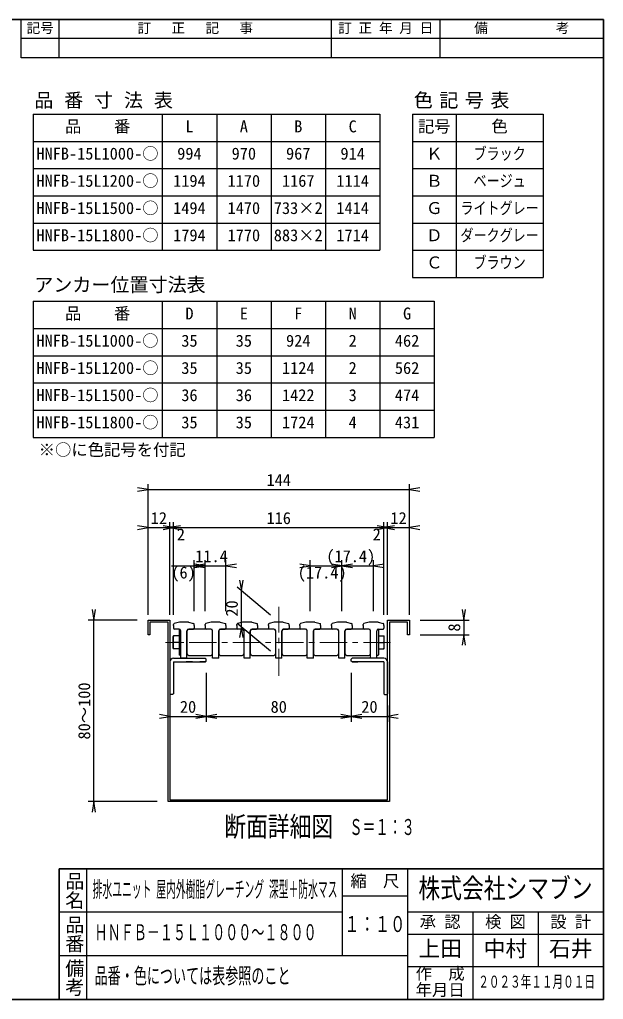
# Model space of a CAD drawing. Units: millimetres, scale not verified, with parts at other scales. Extents: x -1488 to 1365, y -1052 to 870.
# Drawn here: x 292 to 1365, y -930 to 870 of the extents above; entities that cross this region are included whole.
import ezdxf
from ezdxf.enums import TextEntityAlignment as Align

# ---------------------------------------------------------------- set-up
doc = ezdxf.new("R2010")
doc.units = ezdxf.units.MM
doc.header["$LTSCALE"] = 10
doc.linetypes.add('CHAIN1', pattern=[8, 5, -1, 1, -1])
for name, color, linetype, lineweight in [('0-7_枠細線', 171, 'Continuous', 25), ('0-8_枠中線', 5, 'Continuous', 35), ('0-A_極細3', 16, 'CHAIN1', 15), ('0-B_細線3', 136, 'Continuous', 25)]:
    doc.layers.add(name, color=color, linetype=linetype, lineweight=lineweight)
doc.layers.add('0-D_寸法3', color=7, linetype='Continuous')
doc.styles.add('@ＭＳ ゴシック', font='')
doc.styles.add('ＭＳ ゴシック', font='')
doc.styles.get('@ＭＳ ゴシック').set_extended_font_data('@MS Gothic')
doc.styles.get('ＭＳ ゴシック').set_extended_font_data('MS Gothic')

# ---------------------------------------------------------------- blocks, each defined once
blk = doc.blocks.new('open_arrow')
at = {"color": 0, "linetype": 'Continuous', "lineweight": -2}
blk.add_lwpolyline([(7.5, 1.25), (0, 0), (7.5, -1.25)], dxfattribs=at)

msp = doc.modelspace()

# ---------------------------------------------------------------- linework, layer by layer
at = {"layer": '0-7_枠細線'}
for p, q in [((295, 800), (295, 870)), ((365, 800), (365, 870)), ((865, 800), (865, 870)), ((1065, 800), (1065, 870)), ((1365, 835), (295, 835)), ((1365, 800), (295, 800)), ((316.77, 696.23), (316.77, 446.23)), ((316.77, 696.23), (954.27, 696.23)), ((554.27, 696.23), (554.27, 446.23)), ((654.27, 696.23), (654.27, 446.23)), ((754.27, 696.23), (754.27, 446.23)), ((854.27, 696.23), (854.27, 446.23)), ((954.27, 696.23), (954.27, 446.23)), ((1014.27, 696.23), (1014.27, 396.23)), ((1014.27, 696.23), (1254.27, 696.23)), ((1094.27, 696.23), (1094.27, 396.23)), ((1254.27, 696.23), (1254.27, 396.23)), ((316.77, 646.23), (954.27, 646.23)), ((1014.27, 646.23), (1254.27, 646.23)), ((316.77, 596.23), (954.27, 596.23)), ((1014.27, 596.23), (1254.27, 596.23)), ((316.77, 546.23), (954.27, 546.23)), ((1014.27, 546.23), (1254.27, 546.23)), ((316.77, 496.23), (954.27, 496.23)), ((1014.27, 496.23), (1254.27, 496.23)), ((316.77, 446.23), (954.27, 446.23)), ((1014.27, 446.23), (1254.27, 446.23)), ((1014.27, 396.23), (1254.27, 396.23)), ((316.77, 352.48), (316.77, 102.48)), ((316.77, 352.48), (1054.27, 352.48)), ((554.27, 352.48), (554.27, 102.48)), ((654.27, 352.48), (654.27, 102.48)), ((754.27, 352.48), (754.27, 102.48)), ((854.27, 352.48), (854.27, 102.48)), ((954.27, 352.48), (954.27, 102.48)), ((1054.27, 352.48), (1054.27, 102.48)), ((316.77, 302.48), (1054.27, 302.48)), ((316.77, 252.48), (1054.27, 252.48)), ((316.77, 202.48), (1054.27, 202.48)), ((316.77, 152.48), (1054.27, 152.48)), ((316.77, 102.48), (1054.27, 102.48)), ((415, -690), (415, -930)), ((885, -690), (885, -850)), ((1005, -690), (1005, -930)), ((885, -740), (1005, -740)), ((885, -770), (365, -770)), ((1365, -770), (1005, -770)), ((1125, -770), (1125, -930)), ((1245, -770), (1245, -870)), ((1005, -810), (1365, -810)), ((1005, -850), (365, -850)), ((1365, -870), (1005, -870))]:
    msp.add_line(p, q, dxfattribs=at)
at = {"layer": '0-8_枠中線'}
for p, q in [((365, -690), (365, -930)), ((1365, -690), (365, -690))]:
    msp.add_line(p, q, dxfattribs=at)
msp.add_lwpolyline([(-1365, -930), (-1365, 870), (1365, 870), (1365, -930)], close=True, dxfattribs=at)
at = {"layer": '0-A_極細3'}
for p, q in [((768.38, -335.74), (768.38, -208.84)), ((973.87, -274.03), (560.42, -274.03))]:
    msp.add_line(p, q, dxfattribs=at)
at = {"layer": '0-B_細線3'}
for p, q in [((568.38, -233.36), (568.38, -563.36)), ((968.38, -563.36), (968.38, -233.36)), ((565.04, -566.7), (565.04, -236.7)), ((575.04, -243.36), (575.04, -241.26)), ((575.04, -243.36), (575.04, -248.03)), ((585.71, -236.7), (576.21, -239.66)), ((585.04, -249.7), (576.71, -249.7)), ((585.04, -251.36), (585.04, -275.7)), ((602.38, -236.7), (585.71, -236.7)), ((587.42, -250.7), (585.71, -250.7)), ((602.38, -236.7), (611.87, -239.66)), ((603.04, -249.7), (611.38, -249.7)), ((643.38, -249.86), (603.04, -249.86)), ((613.04, -243.36), (613.04, -241.26)), ((613.04, -243.36), (613.04, -248.03)), ((633.38, -243.36), (633.38, -241.26)), ((633.38, -243.36), (633.38, -248.03)), ((644.04, -236.7), (634.55, -239.66)), ((643.38, -249.7), (635.04, -249.7)), ((660.71, -236.7), (644.04, -236.7)), ((660.71, -236.7), (670.21, -239.66)), ((661.38, -249.7), (669.71, -249.7)), ((701.38, -249.86), (661.38, -249.86)), ((671.38, -243.36), (671.38, -241.26)), ((671.38, -243.36), (671.38, -248.03)), ((691.38, -243.36), (691.38, -241.26)), ((691.38, -243.36), (691.38, -248.03)), ((702.04, -236.7), (692.55, -239.66)), ((701.38, -249.7), (693.04, -249.7)), ((718.71, -236.7), (702.04, -236.7)), ((718.71, -236.7), (728.21, -239.66)), ((719.38, -249.7), (727.71, -249.7)), ((759.38, -249.86), (719.38, -249.86)), ((729.38, -243.36), (729.38, -241.26)), ((729.38, -243.36), (729.38, -248.03)), ((749.38, -243.36), (749.38, -241.26)), ((749.38, -243.36), (749.38, -248.03)), ((760.04, -236.7), (750.55, -239.66)), ((759.38, -249.7), (751.04, -249.7)), ((776.71, -236.7), (760.04, -236.7)), ((776.71, -236.7), (786.21, -239.66)), ((777.38, -249.7), (785.71, -249.7)), ((817.38, -249.86), (777.38, -249.86)), ((787.38, -243.36), (787.38, -241.26)), ((787.38, -243.36), (787.38, -248.03)), ((807.38, -243.36), (807.38, -241.26)), ((807.38, -243.36), (807.38, -248.03)), ((818.04, -236.7), (808.55, -239.66)), ((817.38, -249.7), (809.04, -249.7)), ((834.71, -236.7), (818.04, -236.7)), ((834.71, -236.7), (844.21, -239.66)), ((835.38, -249.7), (843.71, -249.7)), ((875.38, -249.86), (835.38, -249.86)), ((845.38, -243.36), (845.38, -241.26)), ((845.38, -243.36), (845.38, -248.03)), ((865.38, -243.36), (865.38, -241.26)), ((865.38, -243.36), (865.38, -248.03)), ((876.04, -236.7), (866.55, -239.66)), ((875.38, -249.7), (867.04, -249.7)), ((892.71, -236.7), (876.04, -236.7)), ((892.71, -236.7), (902.21, -239.66)), ((893.38, -249.7), (901.71, -249.7)), ((933.71, -249.86), (893.38, -249.86)), ((903.38, -243.36), (903.38, -241.26)), ((903.38, -243.36), (903.38, -248.03)), ((923.71, -243.36), (923.71, -241.26)), ((923.71, -243.36), (923.71, -248.03)), ((934.38, -236.7), (924.88, -239.66)), ((933.71, -249.7), (925.38, -249.7)), ((951.04, -236.7), (934.38, -236.7)), ((949.33, -250.7), (951.04, -250.7)), ((951.04, -236.7), (960.54, -239.66)), ((951.71, -249.7), (960.04, -249.7)), ((951.71, -251.36), (951.71, -275.7)), ((961.71, -243.36), (961.71, -241.26)), ((961.71, -243.36), (961.71, -248.03)), ((971.71, -236.7), (971.71, -566.7)), ((574.38, -285.03), (574.38, -263.03)), ((585.04, -262.36), (575.04, -262.36)), ((588.38, -303.36), (588.38, -253.03)), ((599.71, -303.36), (599.71, -253.03)), ((599.71, -253.2), (599.71, -294.86)), ((646.71, -303.36), (646.71, -253.03)), ((646.71, -294.86), (646.71, -253.2)), ((658.04, -303.36), (658.04, -253.03)), ((658.04, -253.2), (658.04, -294.86)), ((704.71, -303.36), (704.71, -253.03)), ((704.71, -294.86), (704.71, -253.2)), ((716.04, -303.36), (716.04, -253.03)), ((716.04, -253.2), (716.04, -294.86)), ((762.71, -303.36), (762.71, -253.03)), ((762.71, -294.86), (762.71, -253.2)), ((774.04, -303.36), (774.04, -253.03)), ((774.04, -253.2), (774.04, -294.86)), ((820.71, -303.36), (820.71, -253.03)), ((820.71, -294.86), (820.71, -253.2)), ((832.04, -303.36), (832.04, -253.03)), ((832.04, -253.2), (832.04, -294.86)), ((878.71, -303.36), (878.71, -253.03)), ((878.71, -294.86), (878.71, -253.2)), ((890.04, -303.36), (890.04, -253.03)), ((890.04, -253.2), (890.04, -294.86)), ((937.04, -303.36), (937.04, -253.03)), ((937.04, -294.86), (937.04, -253.2)), ((948.38, -303.36), (948.38, -253.03)), ((951.71, -262.36), (961.71, -262.36)), ((962.38, -285.03), (962.38, -263.03)), ((585.04, -274.03), (575.04, -274.03)), ((585.04, -285.7), (575.04, -285.7)), ((585.04, -275.7), (585.04, -296.7)), ((951.71, -274.03), (961.71, -274.03)), ((951.71, -275.7), (951.71, -296.7)), ((951.71, -285.7), (961.71, -285.7)), ((575.04, -303.36), (633.38, -303.36)), ((588.38, -297.36), (585.71, -297.36)), ((599.71, -303.36), (588.38, -303.36)), ((602.38, -298.2), (643.38, -298.2)), ((635.04, -305.03), (633.38, -303.36)), ((635.04, -308.36), (635.04, -305.03)), ((658.04, -303.36), (646.71, -303.36)), ((660.71, -298.2), (701.38, -298.2)), ((716.04, -303.36), (704.71, -303.36)), ((718.71, -298.2), (759.38, -298.2)), ((774.04, -303.36), (762.71, -303.36)), ((776.71, -298.2), (817.38, -298.2)), ((832.04, -303.36), (820.71, -303.36)), ((834.71, -298.2), (875.38, -298.2)), ((890.04, -303.36), (878.71, -303.36)), ((892.71, -298.2), (933.71, -298.2)), ((901.71, -305.03), (903.38, -303.36)), ((901.71, -308.36), (901.71, -305.03)), ((961.71, -303.36), (903.38, -303.36)), ((948.38, -303.36), (937.04, -303.36)), ((948.38, -297.36), (951.04, -297.36)), ((568.38, -310.03), (568.38, -368.36)), ((575.04, -310.03), (633.38, -310.03)), ((575.04, -310.03), (575.04, -368.36)), ((609.71, -310.03), (598.38, -310.03)), ((633.38, -310.03), (623.04, -310.03)), ((633.38, -310.03), (635.04, -308.36)), ((903.38, -310.03), (901.71, -308.36)), ((903.38, -310.03), (913.71, -310.03)), ((961.71, -310.03), (903.38, -310.03)), ((961.71, -310.03), (961.71, -368.36)), ((968.38, -310.03), (968.38, -368.36)), ((570.04, -370.03), (568.38, -368.36)), ((573.38, -370.03), (570.04, -370.03)), ((575.04, -368.36), (573.38, -370.03)), ((961.71, -368.36), (963.38, -370.03)), ((963.38, -370.03), (966.71, -370.03)), ((966.71, -370.03), (968.38, -368.36)), ((971.71, -566.7), (565.04, -566.7)), ((568.38, -563.36), (968.38, -563.36))]:
    msp.add_line(p, q, dxfattribs=at)
for points in [[(528.38, -260.03), (528.38, -233.36), (568.38, -233.36)], [(968.38, -233.36), (1008.38, -233.36), (1008.38, -260.03), (1005.04, -260.03), (1005.04, -236.7), (971.71, -236.7)], [(565.04, -236.7), (531.71, -236.7), (531.71, -260.03), (528.38, -260.03)]]:
    msp.add_lwpolyline(points, dxfattribs=at)
for centre, radius, start, end in [((576.71, -241.26), 1.67, 107.35402, 180), ((576.71, -248.03), 1.67, 180, 270), ((585.04, -253.03), 3.33, 0, 90), ((585.71, -251.36), 0.667, 90, 180), ((603.04, -253.03), 3.33, 90, 180), ((603.04, -253.2), 3.33, 90, 180), ((611.38, -248.03), 1.67, 270, 360), ((611.38, -241.26), 1.67, 0, 72.64598), ((635.04, -241.26), 1.67, 107.35402, 180), ((635.04, -248.03), 1.67, 180, 270), ((643.38, -253.03), 3.33, 0, 90), ((643.38, -253.2), 3.33, 0, 90), ((661.38, -253.03), 3.33, 90, 180), ((661.38, -253.2), 3.33, 90, 180), ((669.71, -248.03), 1.67, 270, 360), ((669.71, -241.26), 1.67, 0, 72.64598), ((693.04, -241.26), 1.67, 107.35402, 180), ((693.04, -248.03), 1.67, 180, 270), ((701.38, -253.03), 3.33, 0, 90), ((701.38, -253.2), 3.33, 0, 90), ((719.38, -253.03), 3.33, 90, 180), ((719.38, -253.2), 3.33, 90, 180), ((727.71, -248.03), 1.67, 270, 360), ((727.71, -241.26), 1.67, 0, 72.64598), ((751.04, -241.26), 1.67, 107.35402, 180), ((751.04, -248.03), 1.67, 180, 270), ((759.38, -253.03), 3.33, 0, 90), ((759.38, -253.2), 3.33, 0, 90), ((777.38, -253.03), 3.33, 90, 180), ((777.38, -253.2), 3.33, 90, 180), ((785.71, -248.03), 1.67, 270, 360), ((785.71, -241.26), 1.67, 0, 72.64598), ((809.04, -241.26), 1.67, 107.35402, 180), ((809.04, -248.03), 1.67, 180, 270), ((817.38, -253.03), 3.33, 0, 90), ((817.38, -253.2), 3.33, 0, 90), ((835.38, -253.03), 3.33, 90, 180), ((835.38, -253.2), 3.33, 90, 180), ((843.71, -248.03), 1.67, 270, 360), ((843.71, -241.26), 1.67, 0, 72.64598), ((867.04, -241.26), 1.67, 107.35402, 180), ((867.04, -248.03), 1.67, 180, 270), ((875.38, -253.03), 3.33, 0, 90), ((875.38, -253.2), 3.33, 0, 90), ((893.38, -253.03), 3.33, 90, 180), ((893.38, -253.2), 3.33, 90, 180), ((901.71, -248.03), 1.67, 270, 360), ((901.71, -241.26), 1.67, 0, 72.64598), ((925.38, -241.26), 1.67, 107.35402, 180), ((925.38, -248.03), 1.67, 180, 270), ((933.71, -253.03), 3.33, 0, 90), ((933.71, -253.2), 3.33, 0, 90), ((951.71, -253.03), 3.33, 90, 180), ((951.04, -251.36), 0.667, 0, 90), ((960.04, -248.03), 1.67, 270, 360), ((960.04, -241.26), 1.67, 0, 72.64598), ((575.04, -263.03), 0.667, 90, 180), ((600.24, -268.2), 25.86, 166.96433, 193.03802), ((961.71, -263.03), 0.667, 0, 90), ((936.52, -268.2), 25.86, 346.96198, 13.03567), ((575.04, -285.03), 0.667, 180, 270), ((600.24, -279.86), 25.86, 166.96198, 193.03567), ((936.52, -279.86), 25.86, 346.96433, 13.03802), ((961.71, -285.03), 0.667, 270, 360), ((575.04, -310.03), 6.67, 90, 180), ((585.71, -296.7), 0.667, 180, 270), ((603.04, -294.86), 3.33, 180, 270), ((643.38, -294.86), 3.33, 270, 360), ((661.38, -294.86), 3.33, 180, 270), ((701.38, -294.86), 3.33, 270, 360), ((719.38, -294.86), 3.33, 180, 270), ((759.38, -294.86), 3.33, 270, 360), ((777.38, -294.86), 3.33, 180, 270), ((817.38, -294.86), 3.33, 270, 360), ((835.38, -294.86), 3.33, 180, 270), ((875.38, -294.86), 3.33, 270, 360), ((893.38, -294.86), 3.33, 180, 270), ((933.71, -294.86), 3.33, 270, 360), ((951.04, -296.7), 0.667, 270, 360), ((961.71, -310.03), 6.67, 0, 90)]:
    msp.add_arc(centre, radius, start, end, dxfattribs=at)
at = {"layer": '0-D_寸法3'}
for p, q in [((528.38, -223.36), (528.38, 16.64)), ((528.38, 6.64), (1008.38, 6.64)), ((1008.38, -223.36), (1008.38, 16.64)), ((568.38, -223.36), (568.38, -53.36)), ((575.04, -223.36), (575.04, -53.36)), ((961.71, -223.36), (961.71, -53.36)), ((968.38, -223.36), (968.38, -53.36)), ((528.38, -63.36), (568.38, -63.36)), ((568.38, -63.36), (575.04, -63.36)), ((575.04, -63.36), (961.71, -63.36)), ((961.71, -63.36), (968.38, -63.36)), ((968.38, -63.36), (1008.38, -63.36)), ((613.04, -216.7), (613.04, -123.36)), ((633.38, -216.7), (633.38, -123.36)), ((671.38, -216.7), (671.38, -123.36)), ((826.38, -216.7), (826.38, -123.36)), ((884.38, -216.7), (884.38, -123.36)), ((942.71, -216.7), (942.71, -123.36)), ((570.97, -133.36), (633.38, -133.36)), ((633.38, -133.36), (671.38, -133.36)), ((826.38, -133.36), (884.38, -133.36)), ((884.38, -133.36), (942.71, -133.36)), ((753.06, -223.84), (692.06, -172.66)), ((699.72, -245.75), (699.72, -179.09)), ((508.38, -233.36), (418.38, -233.36)), ((428.38, -566.7), (428.38, -233.36)), ((1028.38, -233.36), (1118.38, -233.36)), ((1108.38, -233.36), (1108.38, -260.03)), ((753.06, -290.51), (692.06, -239.33)), ((1028.38, -260.03), (1118.38, -260.03)), ((635.04, -330.03), (635.04, -420.03)), ((901.71, -330.03), (901.71, -420.03)), ((568.38, -390.03), (568.38, -420.03)), ((968.38, -390.03), (968.38, -420.03)), ((568.38, -410.03), (635.04, -410.03)), ((635.04, -410.03), (901.71, -410.03)), ((901.71, -410.03), (968.38, -410.03)), ((545.04, -566.7), (418.38, -566.7))]:
    msp.add_line(p, q, dxfattribs=at)

# ---------------------------------------------------------------- block references
at = {"layer": '0-D_寸法3', "xscale": 2.58, "yscale": 2.58}
for p, rotation in [((528.38, 6.64), 180), ((528.38, -63.36), 180), ((575.04, -63.36), 180), ((968.38, -63.36), 180), ((633.38, -133.36), 180), ((826.38, -133.36), 180), ((884.38, -133.36), 180), ((699.72, -179.09), 90), ((428.38, -233.36), 90), ((1108.38, -233.36), 90), ((699.72, -245.75), 270), ((1108.38, -260.03), 270), ((568.38, -410.03), 180), ((635.04, -410.03), 180), ((901.71, -410.03), 180), ((428.38, -566.7), 270)]:
    msp.add_blockref('open_arrow', p, dxfattribs=dict(at, rotation=rotation))
for p in [(1008.38, 6.64), (568.38, -63.36), (961.71, -63.36), (1008.38, -63.36), (613.04, -133.36), (671.38, -133.36), (884.38, -133.36), (942.71, -133.36), (635.04, -410.03), (901.71, -410.03), (968.38, -410.03)]:
    msp.add_blockref('open_arrow', p, dxfattribs=at)

# ---------------------------------------------------------------- texts
at = {"layer": '0-7_枠細線', "style": 'ＭＳ ゴシック'}
for s, height, p in [('記号', 18.33, (305, 840)), ('訂\u3000 正\u3000 記\u3000 事', 18.33, (508.75, 840)), ('訂 正 年 月 日', 18.33, (877.5, 840)), ('備\u3000\u3000\u3000\u3000\u3000考', 18.33, (1127.5, 840)), ('品\u3000\u3000番', 21.99, (375.52, 656.23)), ('L', 21.99, (596.77, 656.23)), ('A', 21.99, (696.77, 656.23)), ('B', 21.99, (796.77, 656.23)), ('C', 21.99, (896.77, 656.23)), ('記号', 21.99, (1024.27, 656.23)), ('色', 21.99, (1159.27, 656.23)), ('HNFB-15L1000-○', 21.99, (323.02, 606.23)), ('994', 21.99, (581.77, 606.23)), ('970', 21.99, (681.77, 606.23)), ('967', 21.99, (781.77, 606.23)), ('914', 21.99, (881.77, 606.23)), ('Ｋ', 21.99, (1039.27, 606.23)), ('HNFB-15L1200-○', 21.99, (323.02, 556.23)), ('1194', 21.99, (574.27, 556.23)), ('1170', 21.99, (674.27, 556.23)), ('1167', 21.99, (774.27, 556.23)), ('1114', 21.99, (874.27, 556.23)), ('Ｂ', 21.99, (1039.27, 556.23)), ('HNFB-15L1500-○', 21.99, (323.02, 506.23)), ('1494', 21.99, (574.27, 506.23)), ('1470', 21.99, (674.27, 506.23)), ('733×2', 21.99, (759.27, 506.23)), ('1414', 21.99, (874.27, 506.23)), ('Ｇ', 21.99, (1039.27, 506.23)), ('HNFB-15L1800-○', 21.99, (323.02, 456.23)), ('1794', 21.99, (574.27, 456.23)), ('1770', 21.99, (674.27, 456.23)), ('883×2', 21.99, (759.27, 456.23)), ('1714', 21.99, (874.27, 456.23)), ('Ｄ', 21.99, (1039.27, 456.23)), ('Ｃ', 21.99, (1039.27, 406.23)), ('アンカー位置寸法表', 25.66, (319.05, 362.48)), ('品\u3000\u3000番', 21.99, (375.52, 312.48)), ('D', 21.99, (596.77, 312.48)), ('E', 21.99, (696.77, 312.48)), ('F', 21.99, (796.77, 312.48)), ('N', 21.99, (896.77, 312.48)), ('G', 21.99, (996.77, 312.48)), ('HNFB-15L1000-○', 21.99, (323.02, 262.48)), ('35', 21.99, (589.27, 262.48)), ('35', 21.99, (689.27, 262.48)), ('924', 21.99, (781.77, 262.48)), ('2', 21.99, (896.77, 262.48)), ('462', 21.99, (981.77, 262.48)), ('HNFB-15L1200-○', 21.99, (323.02, 212.48)), ('35', 21.99, (589.27, 212.48)), ('35', 21.99, (689.27, 212.48)), ('1124', 21.99, (774.27, 212.48)), ('2', 21.99, (896.77, 212.48)), ('562', 21.99, (981.77, 212.48)), ('HNFB-15L1500-○', 21.99, (323.02, 162.48)), ('36', 21.99, (589.27, 162.48)), ('36', 21.99, (689.27, 162.48)), ('1422', 21.99, (774.27, 162.48)), ('3', 21.99, (896.77, 162.48)), ('474', 21.99, (981.77, 162.48)), ('HNFB-15L1800-○', 21.99, (323.02, 112.48)), ('35', 21.99, (589.27, 112.48)), ('35', 21.99, (689.27, 112.48)), ('1724', 21.99, (774.27, 112.48)), ('4', 21.99, (896.77, 112.48)), ('431', 21.99, (981.77, 112.48)), ('※○に色記号を付記', 21.99, (327.21, 62.21)), ('縮\u3000尺', 21.99, (900, -730)), ('検 図', 21.99, (1147.5, -805)), ('設 計', 21.99, (1267.5, -805)), ('承 認', 21.99, (1027.5, -805)), ('上田', 29.33, (1025, -860)), ('中村', 29.33, (1145, -860)), ('石井', 29.33, (1265, -860)), ('作\u3000成', 21.99, (1020, -900)), ('年月日', 21.99, (1020, -930))]:
    msp.add_text(s, height=height, dxfattribs=at).set_placement(p, align=Align.BOTTOM_LEFT)
for s, height, width, p in [('ブラック', 21.99, 0.8, (1126.27, 606.23)), ('ベージュ', 21.99, 0.8, (1126.27, 556.23)), ('ライトグレー', 21.99, 0.8, (1102.27, 506.23)), ('ダークグレー', 21.99, 0.8, (1102.27, 456.23)), ('ブラウン', 21.99, 0.8, (1126.27, 406.23)), ('断面詳細図', 36.66, 0.8, (668.33, -641.71)), ('Ｓ＝１：３', 29.33, 0.6, (898.22, -636.76)), ('株式会社シマブン', 36.66, 0.8, (1025, -755)), ('排水ユニット 屋内外樹脂グレーチング 深型＋防水マス', 29.33, 0.45, (426.27, -750.94)), ('ＨＮＦＢ－１５Ｌ１０００～１８００', 29.33, 0.6, (429.94, -830)), ('１：１０', 29.33, 0.7, (889, -815)), ('品番・色については表参照のこと', 29.33, 0.6, (429.94, -910)), ('２０２３年１１月０１日', 21.99, 0.65, (1135, -915))]:
    msp.add_text(s, height=height, dxfattribs=dict(at, width=width)).set_placement(p, align=Align.BOTTOM_LEFT)
at = {"layer": '0-7_枠細線', "style": '@ＭＳ ゴシック'}
for s, p in [('品名', (372.5, -695)), ('品番', (372.5, -775)), ('備考', (372.5, -855))]:
    msp.add_text(s, height=25.66, rotation=270, dxfattribs=at).set_placement(p, align=Align.BOTTOM_LEFT)
at = {"layer": '0-7_枠細線', "char_height": 25.66, "attachment_point": 7, "style": 'ＭＳ ゴシック'}
for s, insert in [('\\T1.57;品番寸法表', (319.05, 706.23)), ('\\T1.34;色記号表', (1016.55, 706.23))]:
    msp.add_mtext(s, dxfattribs=dict(at, insert=insert))
at = {"layer": '0-D_寸法3', "style": 'ＭＳ ゴシック'}
for s, p in [('144', (745.88, 6.64)), ('12', (533.07, -63.36)), ('116', (745.88, -63.36)), ('12', (973.58, -63.36)), ('2', (581.06, -93.36)), ('2', (940.97, -93.36)), ('11.4', (614.85, -133.36)), ('(17.4)', (855.86, -133.36)), ('(6)', (570.97, -163.36)), ('(17.4)', (803.28, -163.36)), ('20', (586.71, -410.03)), ('80', (753.38, -410.03)), ('20', (920.04, -410.03))]:
    msp.add_text(s, height=21.99, dxfattribs=at).set_placement(p, align=Align.BOTTOM_LEFT)
for s, p in [('20', (699.72, -226.8)), ('8', (1108.38, -254.2)), ('80～100', (428.38, -452.53))]:
    msp.add_text(s, height=21.99, rotation=90, dxfattribs=at).set_placement(p, align=Align.BOTTOM_LEFT)

doc.saveas('drawing.dxf')
